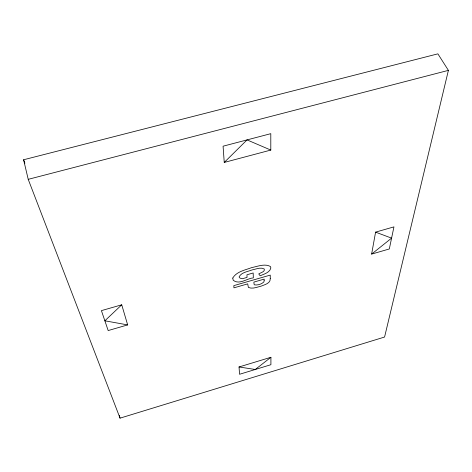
<?xml version="1.0" encoding="UTF-8"?>
<svg xmlns="http://www.w3.org/2000/svg" width="472" height="472" viewBox="0 0 472 472"><rect width="100%" height="100%" fill="white"/><g stroke="black" fill="none" stroke-linecap="round" stroke-linejoin="round"><path stroke-width="0.71" d="M371.623 254.101L375.582 232.135L393.955 226.873L389.306 248.968L371.623 254.101L391.583 238.136L375.582 232.135M448.4 70.369L384.58 337.037L120.047 418.151L28.22 179.336L23.6 159.766L437.88 53.849L448.4 70.369L28.22 179.336M224.247 162.433L247.045 139.901L270.804 150.072L270.798 133.665L223.073 146.196L224.247 162.433L270.804 150.072M121.729 304.812L104.867 320.795L127.664 324.907L121.729 304.812L101.415 310.629L108.176 330.559L127.664 324.907M270.91 357.286L255.281 369.482L239.033 366.974L239.564 374.278L270.91 364.708L270.91 357.286L239.033 366.974M23.6 159.766L24.91 163.212M119.322 415.36L120.047 418.151M270.255 278.698C270.527 283.412 264.751 284.622 261.311 286.079C257.216 287.076 252.508 289.259 248.384 287.436L247.7 283.867L233.953 287.843L233.793 285.631L270.25 275.105L270.255 278.698M232.761 278.061L233.203 280.22C239.263 285.2 246.903 278.362 253.334 277.896L253.169 272.987L246.939 274.781L247.057 277.394L242.384 278.74L240.083 278.15L239.074 276.975C241.263 272.273 247.794 271.695 252.142 269.907C255.983 269.229 260.644 266.863 264.326 269.022L264.149 270.71L262.987 271.795L258.739 273.919L260.16 275.784C264.031 274.025 269.884 272.668 270.863 267.866L270.409 266.485C264.727 263.352 257.653 266.432 251.753 267.589C245.233 270.102 236.537 271.5 232.761 278.061M264.161 280.191L263.937 281.855C261.6 284.197 257.8 285.348 254.532 284.876L254.089 284.345L253.871 282.085L264.149 279.117L264.161 280.191"/></g></svg>
